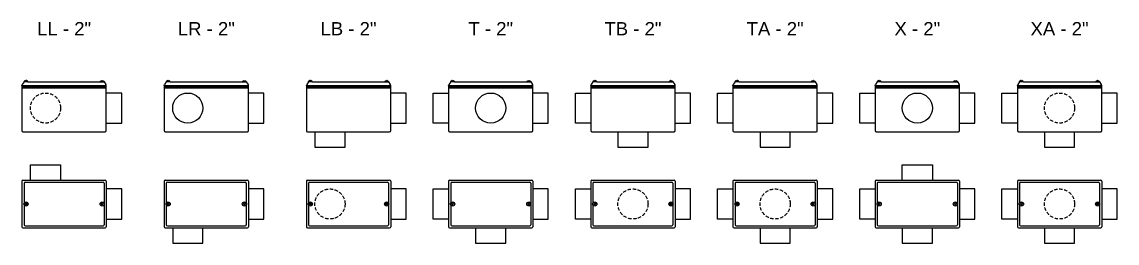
# Model space of a CAD drawing. Header units: millimetres. Extents: x -636 to 3467, y -194 to 1437.
# Drawn here: x 1403 to 3467, y 400 to 818 of the extents above; entities that cross this region are included whole.
import ezdxf
from ezdxf.enums import TextEntityAlignment as Align

# ---------------------------------------------------------------- set-up
doc = ezdxf.new("R2010")
doc.units = ezdxf.units.MM
doc.linetypes.add('HIDDEN', pattern=[9.525, 6.35, -3.175])
doc.layers.add('CONDULETE', color=8, linetype='Continuous')
doc.layers.add('FURO VASADO', color=251, linetype='HIDDEN')
doc.styles.get("Standard").update_dxf_attribs({"font": 'arial.ttf'})

msp = doc.modelspace()

# ---------------------------------------------------------------- linework, layer by layer
at = {"layer": 'CONDULETE'}
for p, q in [((1406.6, 704.4), (1403.3, 699.2)), ((1414, 704.4), (1406.4, 704.4)), ((1409.7, 706), (1409.6, 706.6)), ((1410.2, 705.8), (1409.9, 705.8)), ((1410.2, 705.8), (1410.5, 705.8)), ((1410.7, 706), (1410.7, 706.6)), ((1414, 704.4), (1550.2, 704.4)), ((1550.2, 704.4), (1557.7, 704.4)), ((1553.4, 706), (1553.4, 706.6)), ((1553.9, 705.8), (1553.6, 705.8)), ((1553.9, 705.8), (1554.3, 705.8)), ((1554.5, 706), (1554.5, 706.6)), ((1557.5, 704.4), (1560.8, 699.2)), ((1674.7, 704.4), (1671.3, 699.2)), ((1682, 704.4), (1674.4, 704.4)), ((1677.7, 706), (1677.6, 706.6)), ((1678.2, 705.8), (1677.9, 705.8)), ((1678.2, 705.8), (1678.5, 705.8)), ((1678.7, 706), (1678.7, 706.6)), ((1682, 704.4), (1818.2, 704.4)), ((1818.2, 704.4), (1825.7, 704.4)), ((1821.4, 706), (1821.4, 706.6)), ((1821.9, 705.8), (1821.6, 705.8)), ((1821.9, 705.8), (1822.3, 705.8)), ((1822.5, 706), (1822.5, 706.6)), ((1825.5, 704.4), (1828.8, 699.2)), ((1942.7, 704.4), (1939.3, 699.2)), ((1950, 704.4), (1942.4, 704.4)), ((1945.7, 706), (1945.6, 706.6)), ((1946.2, 705.8), (1945.9, 705.8)), ((1946.2, 705.8), (1946.5, 705.8)), ((1946.7, 706), (1946.7, 706.6)), ((1950, 704.4), (2086.2, 704.4)), ((2086.2, 704.4), (2093.7, 704.4)), ((2089.4, 706), (2089.4, 706.6)), ((2089.9, 705.8), (2089.6, 705.8)), ((2089.9, 705.8), (2090.3, 705.8)), ((2090.5, 706), (2090.5, 706.6)), ((2093.5, 704.4), (2096.8, 699.2)), ((2210.7, 704.4), (2207.3, 699.2)), ((2218, 704.4), (2210.4, 704.4)), ((2213.7, 706), (2213.6, 706.6)), ((2214.2, 705.8), (2213.9, 705.8)), ((2214.2, 705.8), (2214.5, 705.8)), ((2214.7, 706), (2214.7, 706.6)), ((2218, 704.4), (2354.2, 704.4)), ((2354.2, 704.4), (2361.7, 704.4)), ((2357.4, 706), (2357.4, 706.6)), ((2357.9, 705.8), (2357.6, 705.8)), ((2357.9, 705.8), (2358.3, 705.8)), ((2358.5, 706), (2358.5, 706.6)), ((2361.5, 704.4), (2364.8, 699.2)), ((2478.7, 704.4), (2475.3, 699.2)), ((2486, 704.4), (2478.4, 704.4)), ((2481.7, 706), (2481.6, 706.6)), ((2482.2, 705.8), (2481.9, 705.8)), ((2482.2, 705.8), (2482.5, 705.8)), ((2482.7, 706), (2482.7, 706.6)), ((2486, 704.4), (2622.2, 704.4)), ((2622.2, 704.4), (2629.7, 704.4)), ((2625.4, 706), (2625.4, 706.6)), ((2625.9, 705.8), (2625.6, 705.8)), ((2625.9, 705.8), (2626.3, 705.8)), ((2626.5, 706), (2626.5, 706.6)), ((2629.5, 704.4), (2632.8, 699.2)), ((2746.7, 704.4), (2743.3, 699.2)), ((2754, 704.4), (2746.4, 704.4)), ((2749.7, 706), (2749.6, 706.6)), ((2750.2, 705.8), (2749.9, 705.8)), ((2750.2, 705.8), (2750.5, 705.8)), ((2750.7, 706), (2750.7, 706.6)), ((2754, 704.4), (2890.2, 704.4)), ((2890.2, 704.4), (2897.7, 704.4)), ((2893.4, 706), (2893.4, 706.6)), ((2893.9, 705.8), (2893.6, 705.8)), ((2893.9, 705.8), (2894.3, 705.8)), ((2894.5, 706), (2894.5, 706.6)), ((2897.5, 704.4), (2900.8, 699.2)), ((3014.7, 704.4), (3011.3, 699.2)), ((3022, 704.4), (3014.4, 704.4)), ((3017.7, 706), (3017.6, 706.6)), ((3018.2, 705.8), (3017.9, 705.8)), ((3018.2, 705.8), (3018.5, 705.8)), ((3018.7, 706), (3018.8, 706.6)), ((3022, 704.4), (3158.2, 704.4)), ((3158.2, 704.4), (3165.7, 704.4)), ((3161.4, 706), (3161.4, 706.6)), ((3161.9, 705.8), (3161.6, 705.8)), ((3161.9, 705.8), (3162.3, 705.8)), ((3162.5, 706), (3162.5, 706.6)), ((3165.5, 704.4), (3168.8, 699.2)), ((3282.7, 704.4), (3279.3, 699.2)), ((3290, 704.4), (3282.4, 704.4)), ((3285.7, 706), (3285.6, 706.6)), ((3286.2, 705.8), (3285.9, 705.8)), ((3286.2, 705.8), (3286.5, 705.8)), ((3286.7, 706), (3286.8, 706.6)), ((3290, 704.4), (3426.2, 704.4)), ((3426.2, 704.4), (3433.7, 704.4)), ((3429.4, 706), (3429.4, 706.6)), ((3429.9, 705.8), (3429.6, 705.8)), ((3429.9, 705.8), (3430.3, 705.8)), ((3430.5, 706), (3430.5, 706.6)), ((3433.5, 704.4), (3436.8, 699.2)), ((1402.6, 697.5), (1403.3, 699.2)), ((1402.6, 697.5), (1402.6, 612.4)), ((1402.6, 697.5), (1561.6, 697.5)), ((1402.6, 695), (1561.6, 695)), ((1402.6, 693.4), (1561.6, 693.4)), ((1561.6, 697.5), (1560.8, 699.2)), ((1561.6, 612.4), (1561.6, 697.5)), ((1590.6, 683.4), (1561.6, 683.4)), ((1590.6, 626.6), (1590.6, 683.4)), ((1670.6, 697.5), (1671.3, 699.2)), ((1670.6, 697.5), (1670.6, 612.4)), ((1670.6, 697.5), (1829.6, 697.5)), ((1670.6, 695), (1829.6, 695)), ((1670.6, 693.4), (1829.6, 693.4)), ((1829.6, 697.5), (1828.8, 699.2)), ((1829.6, 612.4), (1829.6, 697.5)), ((1858.6, 683.4), (1829.6, 683.4)), ((1858.6, 626.6), (1858.6, 683.4)), ((1938.6, 697.5), (1939.3, 699.2)), ((1938.6, 697.5), (1938.6, 612.4)), ((1938.6, 697.5), (2097.6, 697.5)), ((1938.6, 695), (2097.6, 695)), ((1938.6, 693.4), (2097.6, 693.4)), ((2097.6, 697.5), (2096.8, 699.2)), ((2097.6, 612.4), (2097.6, 697.5)), ((2126.6, 683.4), (2097.6, 683.4)), ((2126.6, 626.6), (2126.6, 683.4)), ((2177.6, 626.6), (2177.6, 683.4)), ((2177.6, 683.4), (2206.6, 683.4)), ((2206.6, 697.5), (2207.3, 699.2)), ((2206.6, 697.5), (2206.6, 612.4)), ((2206.6, 697.5), (2365.6, 697.5)), ((2206.6, 695), (2365.6, 695)), ((2206.6, 693.4), (2365.6, 693.4)), ((2365.6, 697.5), (2364.8, 699.2)), ((2365.6, 612.4), (2365.6, 697.5)), ((2394.6, 683.4), (2365.6, 683.4)), ((2394.6, 626.6), (2394.6, 683.4)), ((2445.6, 626.6), (2445.6, 683.4)), ((2445.6, 683.4), (2474.6, 683.4)), ((2474.6, 697.5), (2475.3, 699.2)), ((2474.6, 697.5), (2474.6, 612.4)), ((2474.6, 697.5), (2633.6, 697.5)), ((2474.6, 695), (2633.6, 695)), ((2474.6, 693.4), (2633.6, 693.4)), ((2633.6, 697.5), (2632.8, 699.2)), ((2633.6, 612.4), (2633.6, 697.5)), ((2662.6, 683.4), (2633.6, 683.4)), ((2662.6, 626.6), (2662.6, 683.4)), ((2713.6, 626.6), (2713.6, 683.4)), ((2713.6, 683.4), (2742.6, 683.4)), ((2742.6, 697.5), (2743.3, 699.2)), ((2742.6, 697.5), (2742.6, 612.4)), ((2742.6, 697.5), (2901.6, 697.5)), ((2742.6, 695), (2901.6, 695)), ((2742.6, 693.4), (2901.6, 693.4)), ((2901.6, 697.5), (2900.8, 699.2)), ((2901.6, 612.4), (2901.6, 697.5)), ((2930.6, 683.4), (2901.6, 683.4)), ((2930.6, 626.6), (2930.6, 683.4)), ((2981.6, 626.6), (2981.6, 683.4)), ((2981.6, 683.4), (3010.6, 683.4)), ((3010.6, 697.5), (3011.3, 699.2)), ((3010.6, 697.5), (3010.6, 612.4)), ((3010.6, 697.5), (3169.6, 697.5)), ((3010.6, 695), (3169.6, 695)), ((3010.6, 693.4), (3169.6, 693.4)), ((3169.6, 697.5), (3168.8, 699.2)), ((3169.6, 612.4), (3169.6, 697.5)), ((3198.6, 683.4), (3169.6, 683.4)), ((3198.6, 626.6), (3198.6, 683.4)), ((3249.6, 626.6), (3249.6, 683.4)), ((3249.6, 683.4), (3278.6, 683.4)), ((3278.6, 697.5), (3279.3, 699.2)), ((3278.6, 697.5), (3278.6, 612.4)), ((3278.6, 697.5), (3437.6, 697.5)), ((3278.6, 695), (3437.6, 695)), ((3278.6, 693.4), (3437.6, 693.4)), ((3437.6, 697.5), (3436.8, 699.2)), ((3437.6, 612.4), (3437.6, 697.5)), ((3466.6, 683.4), (3437.6, 683.4)), ((3466.6, 626.6), (3466.6, 683.4)), ((1561.6, 626.6), (1590.6, 626.6)), ((1829.6, 626.6), (1858.6, 626.6)), ((2097.6, 626.6), (2126.6, 626.6)), ((2206.6, 626.6), (2177.6, 626.6)), ((2365.6, 626.6), (2394.6, 626.6)), ((2474.6, 626.6), (2445.6, 626.6)), ((2633.6, 626.6), (2662.6, 626.6)), ((2742.6, 626.6), (2713.6, 626.6)), ((2901.6, 626.6), (2930.6, 626.6)), ((3010.6, 626.6), (2981.6, 626.6)), ((3169.6, 626.6), (3198.6, 626.6)), ((3278.6, 626.6), (3249.6, 626.6)), ((3437.6, 626.6), (3466.6, 626.6)), ((1404.6, 610.4), (1559.6, 610.4)), ((1672.6, 610.4), (1827.6, 610.4)), ((1940.6, 610.4), (2095.6, 610.4)), ((1954.7, 610.4), (1954.7, 581.4)), ((2011.5, 581.4), (2011.5, 610.4)), ((2208.6, 610.4), (2363.6, 610.4)), ((2476.6, 610.4), (2631.6, 610.4)), ((2525.7, 610.4), (2525.7, 581.4)), ((2582.5, 581.4), (2582.5, 610.4)), ((2744.6, 610.4), (2899.6, 610.4)), ((2793.7, 610.4), (2793.7, 581.4)), ((2850.5, 581.4), (2850.5, 610.4)), ((3012.6, 610.4), (3167.6, 610.4)), ((3280.6, 610.4), (3435.6, 610.4)), ((3329.7, 610.4), (3329.7, 581.4)), ((3386.5, 581.4), (3386.5, 610.4)), ((1954.7, 581.4), (2011.5, 581.4)), ((2525.7, 581.4), (2582.5, 581.4)), ((2793.7, 581.4), (2850.5, 581.4)), ((3329.7, 581.4), (3386.5, 581.4)), ((1418.7, 518.9), (1418.7, 547.9)), ((1418.7, 547.9), (1475.5, 547.9)), ((1475.5, 547.9), (1475.5, 518.9)), ((3061.7, 518.9), (3061.7, 547.9)), ((3061.7, 547.9), (3118.5, 547.9)), ((3118.5, 547.9), (3118.5, 518.9)), ((1402.6, 516.9), (1402.6, 430.9)), ((1404.6, 518.9), (1559.6, 518.9)), ((1561.6, 516.9), (1561.6, 430.9)), ((1670.6, 516.9), (1670.6, 430.9)), ((1672.6, 518.9), (1827.6, 518.9)), ((1829.6, 516.9), (1829.6, 430.9)), ((1938.6, 516.9), (1938.6, 430.9)), ((1940.6, 518.9), (2095.6, 518.9)), ((2097.6, 516.9), (2097.6, 430.9)), ((2206.6, 516.9), (2206.6, 430.9)), ((2208.6, 518.9), (2363.6, 518.9)), ((2365.6, 516.9), (2365.6, 430.9)), ((2474.6, 516.9), (2474.6, 430.9)), ((2476.6, 518.9), (2631.6, 518.9)), ((2633.6, 516.9), (2633.6, 430.9)), ((2742.6, 516.9), (2742.6, 430.9)), ((2744.6, 518.9), (2899.6, 518.9)), ((2901.6, 516.9), (2901.6, 430.9)), ((3010.6, 516.9), (3010.6, 430.9)), ((3012.6, 518.9), (3167.6, 518.9)), ((3169.6, 516.9), (3169.6, 430.9)), ((3278.6, 516.9), (3278.6, 430.9)), ((3280.6, 518.9), (3435.6, 518.9)), ((3437.6, 516.9), (3437.6, 430.9)), ((1406.6, 513.2), (1406.6, 475.8)), ((1408.6, 515.2), (1555.5, 515.2)), ((1557.5, 513.2), (1557.5, 475.8)), ((1590.6, 502.3), (1561.6, 502.3)), ((1590.6, 445.5), (1590.6, 502.3)), ((1674.7, 513.2), (1674.7, 475.8)), ((1676.7, 515.2), (1823.5, 515.2)), ((1825.5, 513.2), (1825.5, 475.8)), ((1858.6, 502.3), (1829.6, 502.3)), ((1858.6, 445.5), (1858.6, 502.3)), ((1942.7, 513.2), (1942.7, 475.8)), ((1944.7, 515.2), (2091.5, 515.2)), ((2093.5, 513.2), (2093.5, 475.8)), ((2126.6, 502.3), (2097.6, 502.3)), ((2126.6, 445.5), (2126.6, 502.3)), ((2177.6, 445.5), (2177.6, 502.3)), ((2177.6, 502.3), (2206.6, 502.3)), ((2210.7, 513.2), (2210.7, 475.8)), ((2212.7, 515.2), (2359.5, 515.2)), ((2361.5, 513.2), (2361.5, 475.8)), ((2394.6, 502.3), (2365.6, 502.3)), ((2394.6, 445.5), (2394.6, 502.3)), ((2445.6, 445.5), (2445.6, 502.3)), ((2445.6, 502.3), (2474.6, 502.3)), ((2478.7, 513.2), (2478.7, 475.8)), ((2480.7, 515.2), (2627.5, 515.2)), ((2629.5, 513.2), (2629.5, 475.8)), ((2662.6, 502.3), (2633.6, 502.3)), ((2662.6, 445.5), (2662.6, 502.3)), ((2713.6, 445.5), (2713.6, 502.3)), ((2713.6, 502.3), (2742.6, 502.3)), ((2746.7, 513.2), (2746.7, 475.8)), ((2748.7, 515.2), (2895.5, 515.2)), ((2897.5, 513.2), (2897.5, 475.8)), ((2930.6, 502.3), (2901.6, 502.3)), ((2930.6, 445.5), (2930.6, 502.3)), ((2981.6, 445.5), (2981.6, 502.3)), ((2981.6, 502.3), (3010.6, 502.3)), ((3014.7, 513.2), (3014.7, 475.8)), ((3016.7, 515.2), (3163.5, 515.2)), ((3165.5, 513.2), (3165.5, 475.8)), ((3198.6, 502.3), (3169.6, 502.3)), ((3198.6, 445.5), (3198.6, 502.3)), ((3249.6, 445.5), (3249.6, 502.3)), ((3249.6, 502.3), (3278.6, 502.3)), ((3282.7, 513.2), (3282.7, 475.8)), ((3284.7, 515.2), (3431.5, 515.2)), ((3433.5, 513.2), (3433.5, 475.8)), ((3466.6, 502.3), (3437.6, 502.3)), ((3466.6, 445.5), (3466.6, 502.3)), ((1409.6, 475.7), (1409.6, 474.7)), ((1410.2, 475.9), (1409.8, 475.9)), ((1410.2, 475.9), (1410.5, 475.9)), ((1410.7, 475.7), (1410.7, 474.7)), ((1553.4, 475.7), (1553.4, 474.7)), ((1553.9, 475.9), (1553.6, 475.9)), ((1553.9, 475.9), (1554.3, 475.9)), ((1554.5, 475.7), (1554.5, 474.7)), ((1677.6, 475.7), (1677.6, 474.7)), ((1678.2, 475.9), (1677.8, 475.9)), ((1678.2, 475.9), (1678.5, 475.9)), ((1678.7, 475.7), (1678.7, 474.7)), ((1821.4, 475.7), (1821.4, 474.7)), ((1821.9, 475.9), (1821.6, 475.9)), ((1821.9, 475.9), (1822.3, 475.9)), ((1822.5, 475.7), (1822.5, 474.7)), ((1945.6, 475.7), (1945.6, 474.7)), ((1946.2, 475.9), (1945.8, 475.9)), ((1946.2, 475.9), (1946.5, 475.9)), ((1946.7, 475.7), (1946.7, 474.7)), ((2089.4, 475.7), (2089.4, 474.7)), ((2089.9, 475.9), (2089.6, 475.9)), ((2089.9, 475.9), (2090.3, 475.9)), ((2090.5, 475.7), (2090.5, 474.7)), ((2213.6, 475.7), (2213.6, 474.7)), ((2214.2, 475.9), (2213.8, 475.9)), ((2214.2, 475.9), (2214.5, 475.9)), ((2214.7, 475.7), (2214.7, 474.7)), ((2357.4, 475.7), (2357.4, 474.7)), ((2357.9, 475.9), (2357.6, 475.9)), ((2357.9, 475.9), (2358.3, 475.9)), ((2358.5, 475.7), (2358.5, 474.7)), ((2481.6, 475.7), (2481.6, 474.7)), ((2482.2, 475.9), (2481.8, 475.9)), ((2482.2, 475.9), (2482.5, 475.9)), ((2482.7, 475.7), (2482.7, 474.7)), ((2625.4, 475.7), (2625.4, 474.7)), ((2625.9, 475.9), (2625.6, 475.9)), ((2625.9, 475.9), (2626.3, 475.9)), ((2626.5, 475.7), (2626.5, 474.7)), ((2749.6, 475.7), (2749.6, 474.7)), ((2750.2, 475.9), (2749.8, 475.9)), ((2750.2, 475.9), (2750.6, 475.9)), ((2750.7, 475.7), (2750.7, 474.7)), ((2893.4, 475.7), (2893.4, 474.7)), ((2893.9, 475.9), (2893.6, 475.9)), ((2893.9, 475.9), (2894.3, 475.9)), ((2894.5, 475.7), (2894.5, 474.7)), ((3017.6, 475.7), (3017.6, 474.7)), ((3018.2, 475.9), (3017.8, 475.9)), ((3018.2, 475.9), (3018.6, 475.9)), ((3018.8, 475.7), (3018.8, 474.7)), ((3161.4, 475.7), (3161.4, 474.7)), ((3161.9, 475.9), (3161.6, 475.9)), ((3161.9, 475.9), (3162.3, 475.9)), ((3162.5, 475.7), (3162.5, 474.7)), ((3285.6, 475.7), (3285.6, 474.7)), ((3286.2, 475.9), (3285.8, 475.9)), ((3286.2, 475.9), (3286.6, 475.9)), ((3286.8, 475.7), (3286.8, 474.7)), ((3429.4, 475.7), (3429.4, 474.7)), ((3429.9, 475.9), (3429.6, 475.9)), ((3429.9, 475.9), (3430.3, 475.9)), ((3430.5, 475.7), (3430.5, 474.7)), ((1406.6, 472.1), (1406.6, 434.7)), ((1408.2, 473.9), (1408.2, 474.3)), ((1408.2, 473.9), (1408.2, 473.6)), ((1408.4, 474.5), (1409.4, 474.5)), ((1408.4, 473.4), (1409.4, 473.4)), ((1409.6, 472.2), (1409.6, 473.2)), ((1410.2, 472), (1409.8, 472)), ((1410.2, 472), (1410.5, 472)), ((1410.7, 472.2), (1410.7, 473.2)), ((1412, 474.5), (1410.9, 474.5)), ((1412, 473.4), (1410.9, 473.4)), ((1412.2, 473.9), (1412.2, 474.3)), ((1412.2, 473.9), (1412.2, 473.6)), ((1551.9, 473.9), (1551.9, 474.3)), ((1551.9, 473.9), (1551.9, 473.6)), ((1552.1, 474.5), (1553.2, 474.5)), ((1552.1, 473.4), (1553.2, 473.4)), ((1553.4, 472.2), (1553.4, 473.2)), ((1553.9, 472), (1553.6, 472)), ((1553.9, 472), (1554.3, 472)), ((1554.5, 472.2), (1554.5, 473.2)), ((1555.7, 474.5), (1554.7, 474.5)), ((1555.7, 473.4), (1554.7, 473.4)), ((1555.9, 473.9), (1555.9, 474.3)), ((1555.9, 473.9), (1555.9, 473.6)), ((1557.5, 472.1), (1557.5, 434.7)), ((1557.5, 470.1), (1557.5, 434.7)), ((1674.7, 472.1), (1674.7, 434.7)), ((1676.2, 473.9), (1676.2, 474.3)), ((1676.2, 473.9), (1676.2, 473.6)), ((1676.4, 474.5), (1677.4, 474.5)), ((1676.4, 473.4), (1677.4, 473.4)), ((1677.6, 472.2), (1677.6, 473.2)), ((1678.2, 472), (1677.8, 472)), ((1678.2, 472), (1678.5, 472)), ((1678.7, 472.2), (1678.7, 473.2)), ((1680, 474.5), (1678.9, 474.5)), ((1680, 473.4), (1678.9, 473.4)), ((1680.2, 473.9), (1680.2, 474.3)), ((1680.2, 473.9), (1680.2, 473.6)), ((1819.9, 473.9), (1819.9, 474.3)), ((1819.9, 473.9), (1819.9, 473.6)), ((1820.1, 474.5), (1821.2, 474.5)), ((1820.1, 473.4), (1821.2, 473.4)), ((1821.4, 472.2), (1821.4, 473.2)), ((1821.9, 472), (1821.6, 472)), ((1821.9, 472), (1822.3, 472)), ((1822.5, 472.2), (1822.5, 473.2)), ((1823.7, 474.5), (1822.7, 474.5)), ((1823.7, 473.4), (1822.7, 473.4)), ((1823.9, 473.9), (1823.9, 474.3)), ((1823.9, 473.9), (1823.9, 473.6)), ((1825.5, 472.1), (1825.5, 434.7)), ((1825.5, 470.1), (1825.5, 434.7)), ((1942.7, 472.1), (1942.7, 434.7)), ((1944.2, 473.9), (1944.2, 474.3)), ((1944.2, 473.9), (1944.2, 473.6)), ((1944.4, 474.5), (1945.4, 474.5)), ((1944.4, 473.4), (1945.4, 473.4)), ((1945.6, 472.2), (1945.6, 473.2)), ((1946.2, 472), (1945.8, 472)), ((1946.2, 472), (1946.5, 472)), ((1946.7, 472.2), (1946.7, 473.2)), ((1948, 474.5), (1946.9, 474.5)), ((1948, 473.4), (1946.9, 473.4)), ((1948.2, 473.9), (1948.2, 474.3)), ((1948.2, 473.9), (1948.2, 473.6)), ((2087.9, 473.9), (2087.9, 474.3)), ((2087.9, 473.9), (2087.9, 473.6)), ((2088.1, 474.5), (2089.2, 474.5)), ((2088.1, 473.4), (2089.2, 473.4)), ((2089.4, 472.2), (2089.4, 473.2)), ((2089.9, 472), (2089.6, 472)), ((2089.9, 472), (2090.3, 472)), ((2090.5, 472.2), (2090.5, 473.2)), ((2091.7, 474.5), (2090.7, 474.5)), ((2091.7, 473.4), (2090.7, 473.4)), ((2091.9, 473.9), (2091.9, 474.3)), ((2091.9, 473.9), (2091.9, 473.6)), ((2093.5, 472.1), (2093.5, 434.7)), ((2093.5, 470.1), (2093.5, 434.7)), ((2210.7, 472.1), (2210.7, 434.7)), ((2212.2, 473.9), (2212.2, 474.3)), ((2212.2, 473.9), (2212.2, 473.6)), ((2212.4, 474.5), (2213.4, 474.5)), ((2212.4, 473.4), (2213.4, 473.4)), ((2213.6, 472.2), (2213.6, 473.2)), ((2214.2, 472), (2213.8, 472)), ((2214.2, 472), (2214.5, 472)), ((2214.7, 472.2), (2214.7, 473.2)), ((2216, 474.5), (2214.9, 474.5)), ((2216, 473.4), (2214.9, 473.4)), ((2216.2, 473.9), (2216.2, 474.3)), ((2216.2, 473.9), (2216.2, 473.6)), ((2355.9, 473.9), (2355.9, 474.3)), ((2355.9, 473.9), (2355.9, 473.6)), ((2356.1, 474.5), (2357.2, 474.5)), ((2356.1, 473.4), (2357.2, 473.4)), ((2357.4, 472.2), (2357.4, 473.2)), ((2357.9, 472), (2357.6, 472)), ((2357.9, 472), (2358.3, 472)), ((2358.5, 472.2), (2358.5, 473.2)), ((2359.7, 474.5), (2358.7, 474.5)), ((2359.7, 473.4), (2358.7, 473.4)), ((2359.9, 473.9), (2359.9, 474.3)), ((2359.9, 473.9), (2359.9, 473.6)), ((2361.5, 472.1), (2361.5, 434.7)), ((2361.5, 470.1), (2361.5, 434.7)), ((2478.7, 472.1), (2478.7, 434.7)), ((2480.2, 473.9), (2480.2, 474.3)), ((2480.2, 473.9), (2480.2, 473.6)), ((2480.4, 474.5), (2481.4, 474.5)), ((2480.4, 473.4), (2481.4, 473.4)), ((2481.6, 472.2), (2481.6, 473.2)), ((2482.2, 472), (2481.8, 472)), ((2482.2, 472), (2482.5, 472)), ((2482.7, 472.2), (2482.7, 473.2)), ((2484, 474.5), (2482.9, 474.5)), ((2484, 473.4), (2482.9, 473.4)), ((2484.2, 473.9), (2484.2, 474.3)), ((2484.2, 473.9), (2484.2, 473.6)), ((2623.9, 473.9), (2623.9, 474.3)), ((2623.9, 473.9), (2623.9, 473.6)), ((2624.1, 474.5), (2625.2, 474.5)), ((2624.1, 473.4), (2625.2, 473.4)), ((2625.4, 472.2), (2625.4, 473.2)), ((2625.9, 472), (2625.6, 472)), ((2625.9, 472), (2626.3, 472)), ((2626.5, 472.2), (2626.5, 473.2)), ((2627.7, 474.5), (2626.7, 474.5)), ((2627.7, 473.4), (2626.7, 473.4)), ((2627.9, 473.9), (2627.9, 474.3)), ((2627.9, 473.9), (2627.9, 473.6)), ((2629.5, 472.1), (2629.5, 434.7)), ((2629.5, 470.1), (2629.5, 434.7)), ((2746.7, 472.1), (2746.7, 434.7)), ((2748.2, 473.9), (2748.2, 474.3)), ((2748.2, 473.9), (2748.2, 473.6)), ((2748.4, 474.5), (2749.5, 474.5)), ((2748.4, 473.4), (2749.5, 473.4)), ((2749.6, 472.2), (2749.6, 473.2)), ((2750.2, 472), (2749.8, 472)), ((2750.2, 472), (2750.6, 472)), ((2750.7, 472.2), (2750.7, 473.2)), ((2752, 474.5), (2750.9, 474.5)), ((2752, 473.4), (2750.9, 473.4)), ((2752.2, 473.9), (2752.2, 474.3)), ((2752.2, 473.9), (2752.2, 473.6)), ((2891.9, 473.9), (2891.9, 474.3)), ((2891.9, 473.9), (2891.9, 473.6)), ((2892.1, 474.5), (2893.2, 474.5)), ((2892.1, 473.4), (2893.2, 473.4)), ((2893.4, 472.2), (2893.4, 473.2)), ((2893.9, 472), (2893.6, 472)), ((2893.9, 472), (2894.3, 472)), ((2894.5, 472.2), (2894.5, 473.2)), ((2895.7, 474.5), (2894.7, 474.5)), ((2895.7, 473.4), (2894.7, 473.4)), ((2895.9, 473.9), (2895.9, 474.3)), ((2895.9, 473.9), (2895.9, 473.6)), ((2897.5, 472.1), (2897.5, 434.7)), ((2897.5, 470.1), (2897.5, 434.7)), ((3014.7, 472.1), (3014.7, 434.7)), ((3016.2, 473.9), (3016.2, 474.3)), ((3016.2, 473.9), (3016.2, 473.6)), ((3016.4, 474.5), (3017.5, 474.5)), ((3016.4, 473.4), (3017.5, 473.4)), ((3017.6, 472.2), (3017.6, 473.2)), ((3018.2, 472), (3017.8, 472)), ((3018.2, 472), (3018.6, 472)), ((3018.8, 472.2), (3018.8, 473.2)), ((3020, 474.5), (3018.9, 474.5)), ((3020, 473.4), (3018.9, 473.4)), ((3020.2, 473.9), (3020.2, 474.3)), ((3020.2, 473.9), (3020.2, 473.6)), ((3159.9, 473.9), (3159.9, 474.3)), ((3159.9, 473.9), (3159.9, 473.6)), ((3160.1, 474.5), (3161.2, 474.5)), ((3160.1, 473.4), (3161.2, 473.4)), ((3161.4, 472.2), (3161.4, 473.2)), ((3161.9, 472), (3161.6, 472)), ((3161.9, 472), (3162.3, 472)), ((3162.5, 472.2), (3162.5, 473.2)), ((3163.7, 474.5), (3162.7, 474.5)), ((3163.7, 473.4), (3162.7, 473.4)), ((3163.9, 473.9), (3163.9, 474.3)), ((3163.9, 473.9), (3163.9, 473.6)), ((3165.5, 472.1), (3165.5, 434.7)), ((3165.5, 470.1), (3165.5, 434.7)), ((3282.7, 472.1), (3282.7, 434.7)), ((3284.2, 473.9), (3284.2, 474.3)), ((3284.2, 473.9), (3284.2, 473.6)), ((3284.4, 474.5), (3285.5, 474.5)), ((3284.4, 473.4), (3285.5, 473.4)), ((3285.6, 472.2), (3285.6, 473.2)), ((3286.2, 472), (3285.8, 472)), ((3286.2, 472), (3286.6, 472)), ((3286.8, 472.2), (3286.8, 473.2)), ((3288, 474.5), (3286.9, 474.5)), ((3288, 473.4), (3286.9, 473.4)), ((3288.2, 473.9), (3288.2, 474.3)), ((3288.2, 473.9), (3288.2, 473.6)), ((3427.9, 473.9), (3427.9, 474.3)), ((3427.9, 473.9), (3427.9, 473.6)), ((3428.1, 474.5), (3429.2, 474.5)), ((3428.1, 473.4), (3429.2, 473.4)), ((3429.4, 472.2), (3429.4, 473.2)), ((3429.9, 472), (3429.6, 472)), ((3429.9, 472), (3430.3, 472)), ((3430.5, 472.2), (3430.5, 473.2)), ((3431.7, 474.5), (3430.7, 474.5)), ((3431.7, 473.4), (3430.7, 473.4)), ((3431.9, 473.9), (3431.9, 474.3)), ((3431.9, 473.9), (3431.9, 473.6)), ((3433.5, 472.1), (3433.5, 434.7)), ((3433.5, 470.1), (3433.5, 434.7)), ((1561.6, 445.5), (1590.6, 445.5)), ((1829.6, 445.5), (1858.6, 445.5)), ((2097.6, 445.5), (2126.6, 445.5)), ((2206.6, 445.5), (2177.6, 445.5)), ((2365.6, 445.5), (2394.6, 445.5)), ((2474.6, 445.5), (2445.6, 445.5)), ((2633.6, 445.5), (2662.6, 445.5)), ((2742.6, 445.5), (2713.6, 445.5)), ((2901.6, 445.5), (2930.6, 445.5)), ((3010.6, 445.5), (2981.6, 445.5)), ((3169.6, 445.5), (3198.6, 445.5)), ((3278.6, 445.5), (3249.6, 445.5)), ((3437.6, 445.5), (3466.6, 445.5)), ((1404.6, 428.9), (1559.6, 428.9)), ((1408.6, 432.7), (1555.5, 432.7)), ((1672.6, 428.9), (1827.6, 428.9)), ((1676.7, 432.7), (1823.5, 432.7)), ((1686.7, 428.9), (1686.7, 399.9)), ((1743.5, 399.9), (1743.5, 428.9)), ((1940.6, 428.9), (2095.6, 428.9)), ((1944.7, 432.7), (2091.5, 432.7)), ((2208.6, 428.9), (2363.6, 428.9)), ((2212.7, 432.7), (2359.5, 432.7)), ((2257.7, 428.9), (2257.7, 399.9)), ((2314.5, 399.9), (2314.5, 428.9)), ((2476.6, 428.9), (2631.6, 428.9)), ((2480.7, 432.7), (2627.5, 432.7)), ((2744.6, 428.9), (2899.6, 428.9)), ((2748.7, 432.7), (2895.5, 432.7)), ((2793.7, 428.9), (2793.7, 399.9)), ((2850.5, 399.9), (2850.5, 428.9)), ((3012.6, 428.9), (3167.6, 428.9)), ((3016.7, 432.7), (3163.5, 432.7)), ((3061.7, 428.9), (3061.7, 399.9)), ((3118.5, 399.9), (3118.5, 428.9)), ((3280.6, 428.9), (3435.6, 428.9)), ((3284.7, 432.7), (3431.5, 432.7)), ((3329.7, 428.9), (3329.7, 399.9)), ((3386.5, 399.9), (3386.5, 428.9)), ((1686.7, 399.9), (1743.5, 399.9)), ((2257.7, 399.9), (2314.5, 399.9)), ((2793.7, 399.9), (2850.5, 399.9)), ((3061.7, 399.9), (3118.5, 399.9)), ((3329.7, 399.9), (3386.5, 399.9))]:
    msp.add_line(p, q, dxfattribs=at)
for centre, radius in [((1715.1, 655), 28.4), ((2286.1, 655), 28.4), ((3090.1, 655), 28.4), ((1410.2, 473.9), 3.99), ((1553.9, 473.9), 3.99), ((1678.2, 473.9), 3.99), ((1821.9, 473.9), 3.99), ((1946.2, 473.9), 3.99), ((2089.9, 473.9), 3.99), ((2214.2, 473.9), 3.99), ((2357.9, 473.9), 3.99), ((2482.2, 473.9), 3.99), ((2625.9, 473.9), 3.99), ((2750.2, 473.9), 3.99), ((2893.9, 473.9), 3.99), ((3018.2, 473.9), 3.99), ((3161.9, 473.9), 3.99), ((3286.2, 473.9), 3.99), ((3429.9, 473.9), 3.99)]:
    msp.add_circle(centre, radius, dxfattribs=at)
for centre, radius, start, end in [((1406.4, 704.6), 0.2, 170.9615, 270), ((1409.4, 706.6), 0.2, 5.1527, 97.0004), ((1409.9, 706), 0.2, 185.1527, 270), ((1410.5, 706), 0.2, 270, 354.8473), ((1410.9, 706.6), 0.2, 82.9996, 174.8473), ((1414, 704.6), 0.2, 270, 9.0385), ((1550.2, 704.6), 0.2, 170.9615, 270), ((1553.2, 706.6), 0.2, 5.1527, 97.0004), ((1553.6, 706), 0.2, 185.1527, 270), ((1554.3, 706), 0.2, 270, 354.8473), ((1554.7, 706.6), 0.2, 82.9996, 174.8473), ((1557.7, 704.6), 0.2, 270, 9.0385), ((1674.4, 704.6), 0.2, 170.9615, 270), ((1677.4, 706.6), 0.2, 5.1527, 97.0004), ((1677.9, 706), 0.2, 185.1527, 270), ((1678.5, 706), 0.2, 270, 354.8473), ((1678.9, 706.6), 0.2, 82.9996, 174.8473), ((1682, 704.6), 0.2, 270, 9.0385), ((1818.2, 704.6), 0.2, 170.9615, 270), ((1821.2, 706.6), 0.2, 5.1527, 97.0004), ((1821.6, 706), 0.2, 185.1527, 270), ((1822.3, 706), 0.2, 270, 354.8473), ((1822.7, 706.6), 0.2, 82.9996, 174.8473), ((1825.7, 704.6), 0.2, 270, 9.0385), ((1942.4, 704.6), 0.2, 170.9615, 270), ((1945.4, 706.6), 0.2, 5.1527, 97.0004), ((1945.9, 706), 0.2, 185.1527, 270), ((1946.5, 706), 0.2, 270, 354.8473), ((1946.9, 706.6), 0.2, 82.9996, 174.8473), ((1950, 704.6), 0.2, 270, 9.0385), ((2086.2, 704.6), 0.2, 170.9615, 270), ((2089.2, 706.6), 0.2, 5.1527, 97.0004), ((2089.6, 706), 0.2, 185.1527, 270), ((2090.3, 706), 0.2, 270, 354.8473), ((2090.7, 706.6), 0.2, 82.9996, 174.8473), ((2093.7, 704.6), 0.2, 270, 9.0385), ((2210.4, 704.6), 0.2, 170.9615, 270), ((2213.4, 706.6), 0.2, 5.1527, 97.0004), ((2213.9, 706), 0.2, 185.1527, 270), ((2214.5, 706), 0.2, 270, 354.8473), ((2214.9, 706.6), 0.2, 82.9996, 174.8473), ((2218, 704.6), 0.2, 270, 9.0385), ((2354.2, 704.6), 0.2, 170.9615, 270), ((2357.2, 706.6), 0.2, 5.1527, 97.0004), ((2357.6, 706), 0.2, 185.1527, 270), ((2358.3, 706), 0.2, 270, 354.8473), ((2358.7, 706.6), 0.2, 82.9996, 174.8473), ((2361.7, 704.6), 0.2, 270, 9.0385), ((2478.4, 704.6), 0.2, 170.9615, 270), ((2481.4, 706.6), 0.2, 5.1527, 97.0004), ((2481.9, 706), 0.2, 185.1527, 270), ((2482.5, 706), 0.2, 270, 354.8473), ((2482.9, 706.6), 0.2, 82.9996, 174.8473), ((2486, 704.6), 0.2, 270, 9.0385), ((2622.2, 704.6), 0.2, 170.9615, 270), ((2625.2, 706.6), 0.2, 5.1527, 97.0004), ((2625.6, 706), 0.2, 185.1527, 270), ((2626.3, 706), 0.2, 270, 354.8473), ((2626.7, 706.6), 0.2, 82.9996, 174.8473), ((2629.7, 704.6), 0.2, 270, 9.0385), ((2746.4, 704.6), 0.2, 170.9615, 270), ((2749.4, 706.6), 0.2, 5.1527, 97.0004), ((2749.9, 706), 0.2, 185.1527, 270), ((2750.5, 706), 0.2, 270, 354.8473), ((2750.9, 706.6), 0.2, 82.9996, 174.8473), ((2754, 704.6), 0.2, 270, 9.0385), ((2890.2, 704.6), 0.2, 170.9615, 270), ((2893.2, 706.6), 0.2, 5.1527, 97.0004), ((2893.6, 706), 0.2, 185.1527, 270), ((2894.3, 706), 0.2, 270, 354.8473), ((2894.7, 706.6), 0.2, 82.9996, 174.8473), ((2897.7, 704.6), 0.2, 270, 9.0385), ((3014.4, 704.6), 0.2, 170.9615, 270), ((3017.4, 706.6), 0.2, 5.1527, 97.0004), ((3017.9, 706), 0.2, 185.1527, 270), ((3018.5, 706), 0.2, 270, 354.8473), ((3018.9, 706.6), 0.2, 82.9996, 174.8473), ((3022, 704.6), 0.2, 270, 9.0385), ((3158.2, 704.6), 0.2, 170.9615, 270), ((3161.2, 706.6), 0.2, 5.1527, 97.0004), ((3161.6, 706), 0.2, 185.1527, 270), ((3162.3, 706), 0.2, 270, 354.8473), ((3162.7, 706.6), 0.2, 82.9996, 174.8473), ((3165.7, 704.6), 0.2, 270, 9.0385), ((3282.4, 704.6), 0.2, 170.9615, 270), ((3285.4, 706.6), 0.2, 5.1527, 97.0004), ((3285.9, 706), 0.2, 185.1527, 270), ((3286.5, 706), 0.2, 270, 354.8473), ((3287, 706.6), 0.2, 82.9996, 174.8473), ((3290, 704.6), 0.2, 270, 9.0385), ((3426.2, 704.6), 0.2, 170.9615, 270), ((3429.2, 706.6), 0.2, 5.1527, 97.0004), ((3429.6, 706), 0.2, 185.1527, 270), ((3430.3, 706), 0.2, 270, 354.8473), ((3430.7, 706.6), 0.2, 82.9996, 174.8473), ((3433.7, 704.6), 0.2, 270, 9.0385), ((1404.6, 612.4), 2, 180, 270), ((1559.6, 612.4), 2, 270, 0), ((1672.6, 612.4), 2, 180, 270), ((1827.6, 612.4), 2, 270, 0), ((1940.6, 612.4), 2, 180, 270), ((2095.6, 612.4), 2, 270, 0), ((2208.6, 612.4), 2, 180, 270), ((2363.6, 612.4), 2, 270, 0), ((2476.6, 612.4), 2, 180, 270), ((2631.6, 612.4), 2, 270, 0), ((2744.6, 612.4), 2, 180, 270), ((2899.6, 612.4), 2, 270, 0), ((3012.6, 612.4), 2, 180, 270), ((3167.6, 612.4), 2, 270, 0), ((3280.6, 612.4), 2, 180, 270), ((3435.6, 612.4), 2, 270, 0), ((1404.6, 516.9), 2, 90, 180), ((1559.6, 516.9), 2, 0, 90), ((1672.6, 516.9), 2, 90, 180), ((1827.6, 516.9), 2, 0, 90), ((1940.6, 516.9), 2, 90, 180), ((2095.6, 516.9), 2, 0, 90), ((2208.6, 516.9), 2, 90, 180), ((2363.6, 516.9), 2, 0, 90), ((2476.6, 516.9), 2, 90, 180), ((2631.6, 516.9), 2, 0, 90), ((2744.6, 516.9), 2, 90, 180), ((2899.6, 516.9), 2, 0, 90), ((3012.6, 516.9), 2, 90, 180), ((3167.6, 516.9), 2, 0, 90), ((3280.6, 516.9), 2, 90, 180), ((3435.6, 516.9), 2, 0, 90), ((1408.6, 513.2), 2, 90, 180), ((1555.5, 513.2), 2, 0, 90), ((1676.7, 513.2), 2, 90, 180), ((1823.5, 513.2), 2, 0, 90), ((1944.7, 513.2), 2, 90, 180), ((2091.5, 513.2), 2, 0, 90), ((2212.7, 513.2), 2, 90, 180), ((2359.5, 513.2), 2, 0, 90), ((2480.7, 513.2), 2, 90, 180), ((2627.5, 513.2), 2, 0, 90), ((2748.7, 513.2), 2, 90, 180), ((2895.5, 513.2), 2, 0, 90), ((3016.7, 513.2), 2, 90, 180), ((3163.5, 513.2), 2, 0, 90), ((3284.7, 513.2), 2, 90, 180), ((3431.5, 513.2), 2, 0, 90), ((1409.8, 475.7), 0.2, 90, 180), ((1410.5, 475.7), 0.2, 0, 90), ((1553.6, 475.7), 0.2, 90, 180), ((1554.3, 475.7), 0.2, 0, 90), ((1677.8, 475.7), 0.2, 90, 180), ((1678.5, 475.7), 0.2, 0, 90), ((1821.6, 475.7), 0.2, 90, 180), ((1822.3, 475.7), 0.2, 0, 90), ((1945.8, 475.7), 0.2, 90, 180), ((1946.5, 475.7), 0.2, 0, 90), ((2089.6, 475.7), 0.2, 90, 180), ((2090.3, 475.7), 0.2, 0, 90), ((2213.8, 475.7), 0.2, 90, 180), ((2214.5, 475.7), 0.2, 0, 90), ((2357.6, 475.7), 0.2, 90, 180), ((2358.3, 475.7), 0.2, 0, 90), ((2481.8, 475.7), 0.2, 90, 180), ((2482.5, 475.7), 0.2, 0, 90), ((2625.6, 475.7), 0.2, 90, 180), ((2626.3, 475.7), 0.2, 0, 90), ((2749.8, 475.7), 0.2, 90, 180), ((2750.6, 475.7), 0.2, 0, 90), ((2893.6, 475.7), 0.2, 90, 180), ((2894.3, 475.7), 0.2, 0, 90), ((3017.8, 475.7), 0.2, 90, 180), ((3018.6, 475.7), 0.2, 0, 90), ((3161.6, 475.7), 0.2, 90, 180), ((3162.3, 475.7), 0.2, 0, 90), ((3285.8, 475.7), 0.2, 90, 180), ((3286.6, 475.7), 0.2, 0, 90), ((3429.6, 475.7), 0.2, 90, 180), ((3430.3, 475.7), 0.2, 0, 90), ((1408.4, 474.3), 0.2, 90, 180), ((1408.4, 473.6), 0.2, 180, 270), ((1409.4, 474.7), 0.16, 270, 0), ((1409.4, 473.2), 0.16, 0, 90), ((1409.8, 472.2), 0.2, 180, 270), ((1410.5, 472.2), 0.2, 270, 0), ((1410.9, 474.7), 0.16, 180, 270), ((1410.9, 473.2), 0.16, 90, 180), ((1412, 474.3), 0.2, 0, 90), ((1412, 473.6), 0.2, 270, 0), ((1552.1, 474.3), 0.2, 90, 180), ((1552.1, 473.6), 0.2, 180, 270), ((1553.2, 474.7), 0.16, 270, 0), ((1553.2, 473.2), 0.16, 0, 90), ((1553.6, 472.2), 0.2, 180, 270), ((1554.3, 472.2), 0.2, 270, 0), ((1554.7, 474.7), 0.16, 180, 270), ((1554.7, 473.2), 0.16, 90, 180), ((1555.7, 474.3), 0.2, 0, 90), ((1555.7, 473.6), 0.2, 270, 0), ((1676.4, 474.3), 0.2, 90, 180), ((1676.4, 473.6), 0.2, 180, 270), ((1677.4, 474.7), 0.16, 270, 0), ((1677.4, 473.2), 0.16, 0, 90), ((1677.8, 472.2), 0.2, 180, 270), ((1678.5, 472.2), 0.2, 270, 0), ((1678.9, 474.7), 0.16, 180, 270), ((1678.9, 473.2), 0.16, 90, 180), ((1680, 474.3), 0.2, 0, 90), ((1680, 473.6), 0.2, 270, 0), ((1820.1, 474.3), 0.2, 90, 180), ((1820.1, 473.6), 0.2, 180, 270), ((1821.2, 474.7), 0.16, 270, 0), ((1821.2, 473.2), 0.16, 0, 90), ((1821.6, 472.2), 0.2, 180, 270), ((1822.3, 472.2), 0.2, 270, 0), ((1822.7, 474.7), 0.16, 180, 270), ((1822.7, 473.2), 0.16, 90, 180), ((1823.7, 474.3), 0.2, 0, 90), ((1823.7, 473.6), 0.2, 270, 0), ((1944.4, 474.3), 0.2, 90, 180), ((1944.4, 473.6), 0.2, 180, 270), ((1945.4, 474.7), 0.16, 270, 0), ((1945.4, 473.2), 0.16, 0, 90), ((1945.8, 472.2), 0.2, 180, 270), ((1946.5, 472.2), 0.2, 270, 0), ((1946.9, 474.7), 0.16, 180, 270), ((1946.9, 473.2), 0.16, 90, 180), ((1948, 474.3), 0.2, 0, 90), ((1948, 473.6), 0.2, 270, 0), ((2088.1, 474.3), 0.2, 90, 180), ((2088.1, 473.6), 0.2, 180, 270), ((2089.2, 474.7), 0.16, 270, 0), ((2089.2, 473.2), 0.16, 0, 90), ((2089.6, 472.2), 0.2, 180, 270), ((2090.3, 472.2), 0.2, 270, 0), ((2090.7, 474.7), 0.16, 180, 270), ((2090.7, 473.2), 0.16, 90, 180), ((2091.7, 474.3), 0.2, 0, 90), ((2091.7, 473.6), 0.2, 270, 0), ((2212.4, 474.3), 0.2, 90, 180), ((2212.4, 473.6), 0.2, 180, 270), ((2213.4, 474.7), 0.16, 270, 0), ((2213.4, 473.2), 0.16, 0, 90), ((2213.8, 472.2), 0.2, 180, 270), ((2214.5, 472.2), 0.2, 270, 0), ((2214.9, 474.7), 0.16, 180, 270), ((2214.9, 473.2), 0.16, 90, 180), ((2216, 474.3), 0.2, 0, 90), ((2216, 473.6), 0.2, 270, 0), ((2356.1, 474.3), 0.2, 90, 180), ((2356.1, 473.6), 0.2, 180, 270), ((2357.2, 474.7), 0.16, 270, 0), ((2357.2, 473.2), 0.16, 0, 90), ((2357.6, 472.2), 0.2, 180, 270), ((2358.3, 472.2), 0.2, 270, 0), ((2358.7, 474.7), 0.16, 180, 270), ((2358.7, 473.2), 0.16, 90, 180), ((2359.7, 474.3), 0.2, 0, 90), ((2359.7, 473.6), 0.2, 270, 0), ((2480.4, 474.3), 0.2, 90, 180), ((2480.4, 473.6), 0.2, 180, 270), ((2481.4, 474.7), 0.16, 270, 0), ((2481.4, 473.2), 0.16, 0, 90), ((2481.8, 472.2), 0.2, 180, 270), ((2482.5, 472.2), 0.2, 270, 0), ((2482.9, 474.7), 0.16, 180, 270), ((2482.9, 473.2), 0.16, 90, 180), ((2484, 474.3), 0.2, 0, 90), ((2484, 473.6), 0.2, 270, 0), ((2624.1, 474.3), 0.2, 90, 180), ((2624.1, 473.6), 0.2, 180, 270), ((2625.2, 474.7), 0.16, 270, 0), ((2625.2, 473.2), 0.16, 0, 90), ((2625.6, 472.2), 0.2, 180, 270), ((2626.3, 472.2), 0.2, 270, 0), ((2626.7, 474.7), 0.16, 180, 270), ((2626.7, 473.2), 0.16, 90, 180), ((2627.7, 474.3), 0.2, 0, 90), ((2627.7, 473.6), 0.2, 270, 0), ((2748.4, 474.3), 0.2, 90, 180), ((2748.4, 473.6), 0.2, 180, 270), ((2749.5, 474.7), 0.16, 270, 0), ((2749.5, 473.2), 0.16, 0, 90), ((2749.8, 472.2), 0.2, 180, 270), ((2750.6, 472.2), 0.2, 270, 0), ((2750.9, 474.7), 0.16, 180, 270), ((2750.9, 473.2), 0.16, 90, 180), ((2752, 474.3), 0.2, 0, 90), ((2752, 473.6), 0.2, 270, 0), ((2892.1, 474.3), 0.2, 90, 180), ((2892.1, 473.6), 0.2, 180, 270), ((2893.2, 474.7), 0.16, 270, 0), ((2893.2, 473.2), 0.16, 0, 90), ((2893.6, 472.2), 0.2, 180, 270), ((2894.3, 472.2), 0.2, 270, 0), ((2894.7, 474.7), 0.16, 180, 270), ((2894.7, 473.2), 0.16, 90, 180), ((2895.7, 474.3), 0.2, 0, 90), ((2895.7, 473.6), 0.2, 270, 0), ((3016.4, 474.3), 0.2, 90, 180), ((3016.4, 473.6), 0.2, 180, 270), ((3017.5, 474.7), 0.16, 270, 0), ((3017.5, 473.2), 0.16, 0, 90), ((3017.8, 472.2), 0.2, 180, 270), ((3018.6, 472.2), 0.2, 270, 0), ((3018.9, 474.7), 0.16, 180, 270), ((3018.9, 473.2), 0.16, 90, 180), ((3020, 474.3), 0.2, 0, 90), ((3020, 473.6), 0.2, 270, 0), ((3160.1, 474.3), 0.2, 90, 180), ((3160.1, 473.6), 0.2, 180, 270), ((3161.2, 474.7), 0.16, 270, 0), ((3161.2, 473.2), 0.16, 0, 90), ((3161.6, 472.2), 0.2, 180, 270), ((3162.3, 472.2), 0.2, 270, 0), ((3162.7, 474.7), 0.16, 180, 270), ((3162.7, 473.2), 0.16, 90, 180), ((3163.7, 474.3), 0.2, 0, 90), ((3163.7, 473.6), 0.2, 270, 0), ((3284.4, 474.3), 0.2, 90, 180), ((3284.4, 473.6), 0.2, 180, 270), ((3285.5, 474.7), 0.16, 270, 0), ((3285.5, 473.2), 0.16, 0, 90), ((3285.8, 472.2), 0.2, 180, 270), ((3286.6, 472.2), 0.2, 270, 0), ((3286.9, 474.7), 0.16, 180, 270), ((3286.9, 473.2), 0.16, 90, 180), ((3288, 474.3), 0.2, 0, 90), ((3288, 473.6), 0.2, 270, 0), ((3428.1, 474.3), 0.2, 90, 180), ((3428.1, 473.6), 0.2, 180, 270), ((3429.2, 474.7), 0.16, 270, 0), ((3429.2, 473.2), 0.16, 0, 90), ((3429.6, 472.2), 0.2, 180, 270), ((3430.3, 472.2), 0.2, 270, 0), ((3430.7, 474.7), 0.16, 180, 270), ((3430.7, 473.2), 0.16, 90, 180), ((3431.7, 474.3), 0.2, 0, 90), ((3431.7, 473.6), 0.2, 270, 0), ((1408.6, 434.7), 2, 180, 270), ((1555.5, 434.7), 2, 270, 0), ((1676.7, 434.7), 2, 180, 270), ((1823.5, 434.7), 2, 270, 0), ((1944.7, 434.7), 2, 180, 270), ((2091.5, 434.7), 2, 270, 0), ((2212.7, 434.7), 2, 180, 270), ((2359.5, 434.7), 2, 270, 0), ((2480.7, 434.7), 2, 180, 270), ((2627.5, 434.7), 2, 270, 0), ((2748.7, 434.7), 2, 180, 270), ((2895.5, 434.7), 2, 270, 0), ((3016.7, 434.7), 2, 180, 270), ((3163.5, 434.7), 2, 270, 0), ((3284.7, 434.7), 2, 180, 270), ((3431.5, 434.7), 2, 270, 0), ((1404.6, 430.9), 2, 180, 270), ((1559.6, 430.9), 2, 270, 0), ((1672.6, 430.9), 2, 180, 270), ((1827.6, 430.9), 2, 270, 0), ((1940.6, 430.9), 2, 180, 270), ((2095.6, 430.9), 2, 270, 0), ((2208.6, 430.9), 2, 180, 270), ((2363.6, 430.9), 2, 270, 0), ((2476.6, 430.9), 2, 180, 270), ((2631.6, 430.9), 2, 270, 0), ((2744.6, 430.9), 2, 180, 270), ((2899.6, 430.9), 2, 270, 0), ((3012.6, 430.9), 2, 180, 270), ((3167.6, 430.9), 2, 270, 0), ((3280.6, 430.9), 2, 180, 270), ((3435.6, 430.9), 2, 270, 0)]:
    msp.add_arc(centre, radius, start, end, dxfattribs=at)
for centre, start_param, end_param in [((1410.2, 704.4), 1.770953, 3.045608), ((1410.2, 704.4), 0.095985, 1.37064), ((1678.2, 704.4), 1.770953, 3.045608), ((1678.2, 704.4), 0.095985, 1.37064), ((1946.2, 704.4), 1.770953, 3.045608), ((1946.2, 704.4), 0.095985, 1.37064), ((2214.2, 704.4), 1.770953, 3.045608), ((2214.2, 704.4), 0.095985, 1.37064), ((2482.2, 704.4), 1.770953, 3.045608), ((2482.2, 704.4), 0.095985, 1.37064), ((2750.2, 704.4), 1.770953, 3.045608), ((2750.2, 704.4), 0.095985, 1.37064), ((3018.2, 704.4), 1.770953, 3.045608), ((3018.2, 704.4), 0.095985, 1.37064), ((3286.2, 704.4), 1.770953, 3.045608), ((3286.2, 704.4), 0.095985, 1.37064)]:
    msp.add_ellipse(centre, major_axis=(3.99, 0), ratio=0.605263, start_param=start_param, end_param=end_param, dxfattribs=at)
at = {"layer": 'CONDULETE', "extrusion": (0, 0, -1)}
for centre, start_param, end_param in [((1553.9, 704.4), 0.095985, 1.37064), ((1553.9, 704.4), 1.770953, 3.045608), ((1821.9, 704.4), 0.095985, 1.37064), ((1821.9, 704.4), 1.770953, 3.045608), ((2089.9, 704.4), 0.095985, 1.37064), ((2089.9, 704.4), 1.770953, 3.045608), ((2357.9, 704.4), 0.095985, 1.37064), ((2357.9, 704.4), 1.770953, 3.045608), ((2625.9, 704.4), 0.095985, 1.37064), ((2625.9, 704.4), 1.770953, 3.045608), ((2893.9, 704.4), 0.095985, 1.37064), ((2893.9, 704.4), 1.770953, 3.045608), ((3161.9, 704.4), 0.095985, 1.37064), ((3161.9, 704.4), 1.770953, 3.045608), ((3429.9, 704.4), 0.095985, 1.37064), ((3429.9, 704.4), 1.770953, 3.045608)]:
    msp.add_ellipse(centre, major_axis=(-3.99, 0), ratio=0.605263, start_param=start_param, end_param=end_param, dxfattribs=at)
at = {"layer": 'FURO VASADO', "linetype": 'HIDDEN'}
for centre in [(1447.1, 655), (1983.1, 473.9), (2554.1, 473.9), (2822.1, 473.9), (3358.1, 473.9)]:
    msp.add_circle(centre, 28.4, dxfattribs=at)
at = {"layer": 'FURO VASADO'}
msp.add_circle((3358.1, 655), 28.4, dxfattribs=at)

# ---------------------------------------------------------------- texts
at = {"color": 1}
for s, p in [('LL - 2"', (1482.1, 805)), ('LR - 2"', (1750.1, 805)), ('LB - 2"', (2018.1, 805)), ('T - 2"', (2286.1, 805)), ('TB - 2"', (2554.1, 805)), ('TA - 2"', (2822.1, 805)), ('X - 2"', (3090.1, 805)), ('XA - 2"', (3358.1, 805))]:
    msp.add_text(s, height=25, dxfattribs=at).set_placement(p, align=Align.MIDDLE)

doc.saveas('drawing.dxf')
